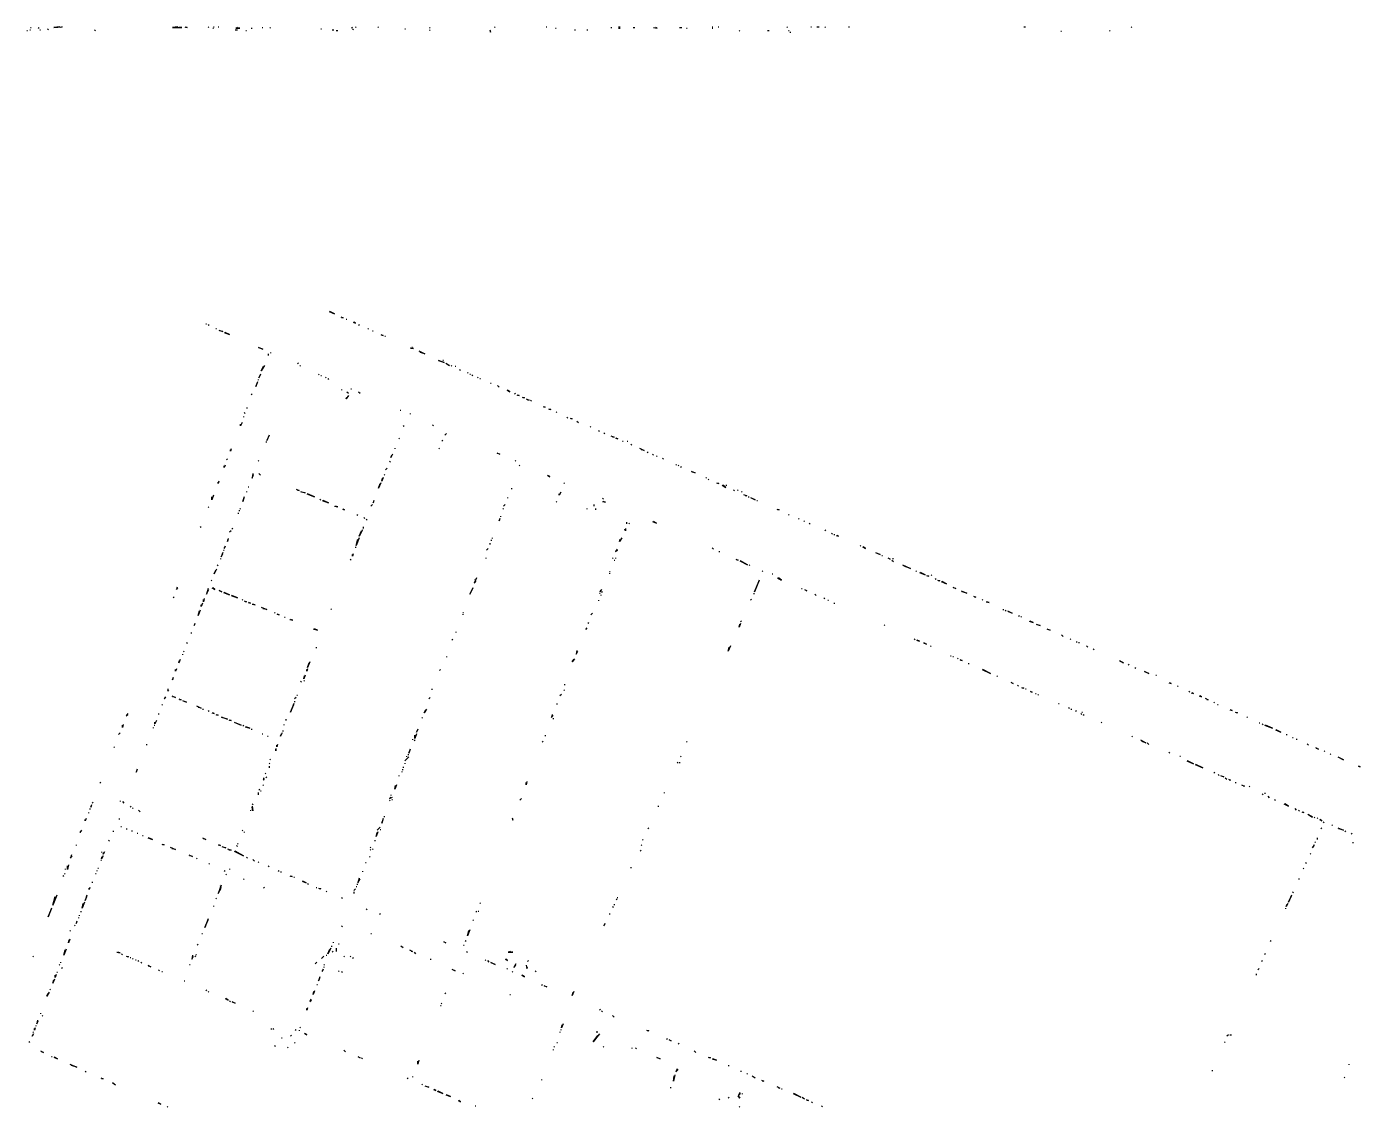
# Model space of a CAD drawing. Extents: x 1 to 1989, y -9 to 1002.
# Drawn here: x 1273.7 to 1561.7, y 768.2 to 1001.5 of the extents above; entities that cross this region are included whole.
import ezdxf

# ---------------------------------------------------------------- set-up
doc = ezdxf.new("R2010")
doc.units = 0
doc.layers.add('LINEWORK', color=4, linetype='CONTINUOUS')

msp = doc.modelspace()

# ---------------------------------------------------------------- linework, layer by layer
at = {"layer": 'LINEWORK'}
for points in [[(1273.6667, 1000.6667), (1273.8333, 1000.6667)], [(1274.3333, 1000.8333), (1274.5, 1000.8333)], [(1274.5, 1001.3333), (1274.6667, 1001.3333)], [(1276.1667, 1001.3333), (1276.3333, 1001.1667)], [(1276.5, 1000.8333), (1276.6667, 1000.8333)], [(1278.3333, 1001), (1278.1667, 1000.8333)], [(1280.8333, 1001.5), (1279.5, 1001.3333), (1281.3333, 1001.5), (1281, 1001.3333)], [(1288.3333, 1000.8333), (1288.5, 1000.6667)], [(1306.3333, 1001.5), (1305.1667, 1001.3333), (1307.1667, 1001.3333), (1306.5, 1001.3333)], [(1307.8333, 1001.5), (1308.3333, 1001.3333), (1308, 1001.3333)], [(1312.8333, 1001.5), (1313, 1001.3333)], [(1313.8333, 1001.1667), (1314, 1001.1667)], [(1314, 1001.5), (1314.1667, 1001.5)], [(1315, 1001.5), (1315.1667, 1001.5)], [(1318.6667, 1000.8333), (1319.1667, 1000.8333)], [(1319.1667, 1001.3333), (1318.8333, 1001.1667), (1319.6667, 1001.1667), (1319.3333, 1001.1667)], [(1321, 1000.6667), (1321.1667, 1000.6667)], [(1322.1667, 1001.1667), (1322.3333, 1001.1667)], [(1324.5, 1001.3333), (1324.6667, 1001.3333)], [(1326.1667, 1001.3333), (1326.3333, 1001.1667)], [(1337.1667, 1001), (1337.3333, 1001)], [(1339.6667, 1000.8333), (1340, 1000.8333)], [(1340.5, 1000.6667), (1340.8333, 1000.6667)], [(1344, 1001.3333), (1343.8333, 1001.1667)], [(1344.1667, 1001), (1344, 1000.8333)], [(1344.6667, 1001.5), (1344.8333, 1001.3333)], [(1349.5, 1001.5), (1349.6667, 1001.3333)], [(1355.3333, 1001), (1355.5, 1001)], [(1360.8333, 1001.3333), (1360.6667, 1001.1667)], [(1360.8333, 1000.8333), (1360.6667, 1000.6667)], [(1373.6667, 1000.8333), (1373.8333, 1000.3333), (1373.8333, 1000.6667)], [(1374.6667, 1001.5), (1374.8333, 1001.3333)], [(1385.8333, 1001.5), (1386, 1001.5)], [(1387.8333, 1001.1667), (1388, 1001.1667)], [(1392, 1000.8333), (1392.1667, 1000.8333)], [(1394.6667, 1000.8333), (1394.8333, 1000.8333)], [(1399.8333, 1001.3333), (1400, 1001.3333)], [(1401.5, 1001.5), (1401.8333, 1001.5)], [(1401.5, 1001.1667), (1401.8333, 1001.1667)], [(1404.6667, 1001.3333), (1405, 1001.3333)], [(1409, 1001.3333), (1409.8333, 1001.1667), (1409.5, 1001.3333)], [(1414.6667, 1001.3333), (1415.1667, 1001.3333)], [(1416.1667, 1001.1667), (1416.3333, 1001.1667)], [(1421.6667, 1001.5), (1421.8333, 1001.5)], [(1421.6667, 1001.1667), (1421.8333, 1001.1667)], [(1423, 1001.5), (1423.1667, 1001.5)], [(1427.5, 1000.6667), (1427.6667, 1000.5)], [(1433.6667, 1000.6667), (1434, 1000.6667)], [(1437.8333, 1001.5), (1438, 1001.3333)], [(1438.1667, 1000.6667), (1438.3333, 1000.6667)], [(1438.5, 1000.3333), (1438.6667, 1000.3333)], [(1443, 1001.5), (1443.1667, 1001.5)], [(1444.3333, 1001.5), (1444.8333, 1001.5)], [(1446, 1001.5), (1446.1667, 1001.3333)], [(1451.1667, 1001.5), (1451.3333, 1001.5)], [(1489, 1001.5), (1489.3333, 1001.5)], [(1497, 1000.5), (1497.1667, 1000.5)], [(1507.5, 1000.6667), (1507.6667, 1000.5)], [(1512.3333, 1001.5), (1512.1667, 1001.3333)], [(1339, 940), (1340.1667, 939.5), (1339.1667, 940)], [(1312.3333, 937.3333), (1312.5, 937.3333)], [(1312.8333, 937.1667), (1313, 937)], [(1314.5, 936.3333), (1314.6667, 936.3333)], [(1315.1667, 936), (1316, 935.6667), (1315.3333, 935.8333)], [(1341.5, 938.8333), (1342, 938.6667), (1341.6667, 938.6667)], [(1342.6667, 938.3333), (1342.8333, 938.3333)], [(1344.1667, 937.6667), (1344.6667, 937.5), (1344.3333, 937.6667)], [(1345.3333, 937.1667), (1345.5, 937)], [(1347.3333, 936.3333), (1347.5, 936.1667)], [(1316.3333, 935.5), (1317.5, 935), (1316.5, 935.5)], [(1348.3333, 935.8333), (1348.5, 935.8333)], [(1350.1667, 935), (1350.6667, 934.8333), (1350.3333, 934.8333)], [(1351, 934.6667), (1351.1667, 934.6667)], [(1323.6667, 932.3333), (1324.6667, 931.8333), (1323.8333, 932.1667)], [(1325.8333, 930.8333), (1325.8333, 930.5)], [(1326.3333, 931.1667), (1326.3333, 931)], [(1356.5, 932.1667), (1357.1667, 932), (1356.6667, 932)], [(1356.8333, 932.3333), (1357, 932.3333)], [(1358.3333, 931.5), (1359.6667, 930.8333), (1358.6667, 931.1667)], [(1325, 928.3333), (1324.3333, 927.1667), (1324.8333, 928.1667)], [(1332.3333, 928.8333), (1332.1667, 928.6667)], [(1332.6667, 928.3333), (1332.8333, 928.1667)], [(1362.5, 929.5), (1363.8333, 929), (1362.6667, 929.3333)], [(1363.5, 929.5), (1363.6667, 929.5)], [(1364.1667, 928.8333), (1365, 928.3333), (1364.3333, 928.6667)], [(1365.3333, 928.3333), (1365.5, 928.1667)], [(1366.1667, 928.1667), (1366.3333, 928.1667)], [(1367.1667, 927.5), (1367.3333, 927.3333)], [(1323.5, 924.8333), (1323.1667, 923.8333), (1323.5, 924.6667)], [(1323.6667, 925.3333), (1323.6667, 925.1667)], [(1324.1667, 926.5), (1323.8333, 925.6667), (1324.1667, 926.3333)], [(1336.6667, 926.5), (1336.8333, 926.3333)], [(1337.1667, 926.1667), (1337.3333, 926.1667)], [(1338.1667, 925.8333), (1338.3333, 925.6667)], [(1338.6667, 925.5), (1338.8333, 925.3333)], [(1368.8333, 926.8333), (1369, 926.6667)], [(1369.3333, 926.5), (1369.5, 926.5)], [(1369.8333, 926.3333), (1370, 926.1667)], [(1371, 925.8333), (1371.1667, 925.6667)], [(1371.5, 925.5), (1371.6667, 925.5)], [(1373.8333, 924.5), (1374, 924.5)], [(1322.3333, 922.1667), (1322.1667, 922)], [(1341.6667, 923.1667), (1341.6667, 923)], [(1343.1667, 921.8333), (1342.6667, 921.1667), (1342.8333, 921.5)], [(1342.8333, 922.6667), (1343.1667, 922.3333)], [(1343.6667, 923.3333), (1343.8333, 923.3333)], [(1345.3333, 922.6667), (1345.6667, 922.3333)], [(1375.3333, 924), (1375.6667, 923.6667)], [(1377.3333, 923), (1378, 922.6667), (1377.5, 923)], [(1379, 922.3333), (1379.1667, 922.1667)], [(1379.5, 922), (1380, 921.8333), (1379.6667, 921.8333)], [(1321.1667, 919.1667), (1321.3333, 919.1667)], [(1380.6667, 921.5), (1381.1667, 921.3333), (1380.8333, 921.3333)], [(1381.5, 921.1667), (1382.1667, 920.8333), (1381.8333, 920.8333)], [(1382.5, 920.8333), (1382.6667, 920.6667)], [(1385.1667, 919.5), (1385.6667, 919.3333), (1385.3333, 919.3333)], [(1386.3333, 919), (1386.8333, 918.8333), (1386.5, 918.8333)], [(1320.1667, 916), (1319.8333, 915.3333), (1319.8333, 915.6667)], [(1320.5, 917.3333), (1320.5, 917.1667)], [(1320.6667, 918.1667), (1320.8333, 918)], [(1354.3333, 918.6667), (1354.5, 918.6667)], [(1356.5, 918), (1356.5, 917.8333)], [(1388, 918.3333), (1388.1667, 918.1667)], [(1390.3333, 917.1667), (1390.5, 917)], [(1391, 917), (1391.5, 916.8333), (1391.1667, 916.8333)], [(1392.5, 916.3333), (1392.8333, 916)], [(1326, 913.3333), (1325.5, 912.1667), (1326, 913.1667)], [(1355.1667, 915.3333), (1355, 915.1667)], [(1361.3333, 915.5), (1361.5, 915.3333)], [(1364.3333, 913.6667), (1364, 913.3333)], [(1395.3333, 915.1667), (1395.5, 915)], [(1397.1667, 914.3333), (1397.3333, 914.1667)], [(1398.3333, 913.8333), (1398.5, 913.6667)], [(1399.8333, 913.1667), (1400.5, 912.8333), (1400.1667, 912.8333)], [(1317.8333, 910.3333), (1317.6667, 909.8333), (1317.6667, 910.1667)], [(1325.3333, 911.8333), (1325.5, 911.8333)], [(1353.1667, 910.5), (1353.1667, 910.3333)], [(1354, 912.6667), (1354.1667, 912.5)], [(1362.8333, 910.5), (1362.6667, 910.3333)], [(1363.5, 912.1667), (1363.3333, 912)], [(1400.8333, 912.6667), (1401.3333, 912.5), (1401, 912.6667)], [(1402.3333, 912), (1402.5, 912)], [(1403.3333, 912), (1403.5, 912)], [(1404.1667, 911.3333), (1404.3333, 911.1667)], [(1406, 910.5), (1407, 910), (1406.3333, 910.1667)], [(1317, 908.1667), (1316.8333, 908)], [(1323.6667, 907.8333), (1323.8333, 907.6667)], [(1352.1667, 907.6667), (1352, 907.5)], [(1352.6667, 909.1667), (1352.3333, 908.5), (1352.5, 909)], [(1375.1667, 909.5), (1375.8333, 909.1667), (1375.3333, 909.3333)], [(1379.1667, 907.8333), (1379.3333, 907.6667)], [(1407.6667, 909.6667), (1407.8333, 909.5)], [(1408.8333, 909.1667), (1409, 909)], [(1409.6667, 908.8333), (1409.8333, 908.6667)], [(1411, 908.3333), (1411.1667, 908.1667)], [(1316.5, 906.8333), (1316.3333, 906.3333), (1316.3333, 906.6667)], [(1322.5, 905), (1322.3333, 904), (1322.6667, 904.8333)], [(1323.8333, 905), (1324.1667, 904.6667)], [(1351, 904.8333), (1350.8333, 904.6667)], [(1351.5, 906.1667), (1351.1667, 905.8333)], [(1380.1667, 906.8333), (1380, 906.6667)], [(1386.1667, 904.6667), (1386.6667, 904.3333), (1386.3333, 904.5)], [(1413.8333, 907), (1414, 906.8333)], [(1414.3333, 906.8333), (1414.5, 906.6667)], [(1414.8333, 906.5), (1415, 906.3333)], [(1417.1667, 905.5), (1418, 905.1667), (1417.3333, 905.3333)], [(1315.1667, 903.3333), (1315, 902.8333), (1315, 903.1667)], [(1321.5, 902.1667), (1321.6667, 902.1667)], [(1331.8333, 901.6667), (1332.5, 901.3333), (1332.1667, 901.3333)], [(1350.1667, 903), (1349.6667, 901.8333), (1350, 902.8333)], [(1350.6667, 904.1667), (1350.3333, 903.3333), (1350.5, 904)], [(1378.3333, 901.8333), (1378.3333, 901.6667)], [(1389.6667, 903), (1389.8333, 902.8333)], [(1420.3333, 904.1667), (1420.5, 904)], [(1420.8333, 903.8333), (1421, 903.6667)], [(1422.6667, 903), (1423.1667, 902.8333), (1422.8333, 902.8333)], [(1423.8333, 902.5), (1424.6667, 902), (1424, 902.5)], [(1424.6667, 902.5), (1424.8333, 902.5)], [(1426.3333, 901.5), (1426.5, 901.3333)], [(1427.1667, 901.5), (1427.3333, 901.3333)], [(1314, 900.3333), (1313.6667, 899.3333), (1313.6667, 900)], [(1320.6667, 900), (1320.3333, 899), (1320.6667, 899.8333)], [(1321.1667, 901.1667), (1321.1667, 901)], [(1332.8333, 901.1667), (1333.8333, 900.8333), (1333, 901)], [(1334.1667, 900.6667), (1335.8333, 900), (1334.3333, 900.6667)], [(1337, 899.5), (1337.1667, 899.3333)], [(1337.5, 899.1667), (1338.8333, 898.6667), (1337.6667, 899.1667)], [(1348.6667, 899.1667), (1348.5, 898.6667), (1348.6667, 899)], [(1377.5, 899.8333), (1377.5, 899.6667)], [(1388.1667, 899), (1388, 898.8333)], [(1389, 901), (1388.6667, 900.3333), (1388.6667, 900.6667)], [(1398.1667, 899.6667), (1398, 899.5)], [(1398, 899), (1398.6667, 898.8333), (1398.1667, 899)], [(1428, 901.1667), (1428.1667, 901)], [(1428.5, 900.5), (1429.1667, 900.1667), (1428.8333, 900.1667)], [(1429.5, 900), (1429.6667, 900)], [(1430, 899.8333), (1431, 899.3333), (1430.1667, 899.6667)], [(1431.3333, 899.1667), (1431.5, 899.1667)], [(1313, 897.8333), (1312.8333, 897.6667)], [(1319.3333, 896.5), (1319.3333, 896.3333)], [(1319.5, 897), (1319.6667, 897)], [(1319.8333, 897.5), (1319.6667, 897.3333)], [(1340.1667, 898), (1340.8333, 897.8333), (1340.3333, 898)], [(1341.8333, 897.3333), (1342.3333, 897.1667), (1342, 897.3333)], [(1345, 896.1667), (1345.1667, 896)], [(1348.3333, 898.3333), (1348, 898)], [(1376, 895.8333), (1376, 895.6667)], [(1376.6667, 897.5), (1376.5, 897.3333)], [(1377, 898.3333), (1376.6667, 898)], [(1394.6667, 897.5), (1394.6667, 897.3333)], [(1396.1667, 898.3333), (1396.1667, 898)], [(1396.5, 897.5), (1396.5, 897.1667)], [(1435.6667, 897.3333), (1436.1667, 897.1667), (1435.8333, 897.1667)], [(1438.1667, 896.1667), (1438.3333, 896)], [(1311.3333, 893.5), (1311.1667, 893.3333)], [(1318.1667, 893.1667), (1318, 893)], [(1346.1667, 892.8333), (1345.5, 891.5), (1346, 892.6667)], [(1346.3333, 893.5), (1346.3333, 893.1667)], [(1346.5, 895.5), (1346.6667, 895.3333)], [(1347, 895.1667), (1347.1667, 895)], [(1375.8333, 895.3333), (1375.6667, 894.8333), (1375.8333, 895.1667)], [(1403, 893.1667), (1403, 892.6667), (1402.8333, 893)], [(1403.1667, 894.5), (1403.1667, 894.1667)], [(1403.6667, 894.3333), (1403.8333, 894.1667)], [(1408.8333, 894.6667), (1409.6667, 894.3333), (1409, 894.6667)], [(1440.3333, 895.3333), (1440.5, 895.1667)], [(1441.5, 894.8333), (1441.6667, 894.6667)], [(1442.6667, 894.3333), (1442.8333, 894.1667)], [(1446, 892.8333), (1446.1667, 892.6667)], [(1317.1667, 891), (1317, 890.3333), (1317.1667, 890.8333)], [(1317.8333, 892.6667), (1317.5, 892.3333)], [(1345.5, 891.1667), (1344.8333, 889.5), (1345.1667, 890.8333)], [(1373.6667, 890), (1373.6667, 889.6667)], [(1374, 890.6667), (1374, 890.5)], [(1374.1667, 891.1667), (1374.1667, 891)], [(1402.1667, 891.1667), (1401.6667, 890.3333), (1401.8333, 890.8333)], [(1447.5, 892.1667), (1447.6667, 892)], [(1448, 891.8333), (1448.1667, 891.8333)], [(1448.5, 891.6667), (1449, 891.5), (1448.6667, 891.6667)], [(1316, 888), (1315.6667, 887), (1316, 887.6667)], [(1316.1667, 888.5), (1316.3333, 888.5)], [(1316.5, 889.3333), (1316.3333, 888.8333), (1316.5, 889.1667)], [(1344.1667, 887.6667), (1344, 887.1667), (1344, 887.5)], [(1344.6667, 889.1667), (1344.6667, 889)], [(1373.3333, 888.8333), (1373, 888.5)], [(1401.1667, 888.6667), (1400.8333, 888.1667), (1401.3333, 888.5)], [(1421.6667, 889), (1422, 888.6667)], [(1423.1667, 888.1667), (1423.3333, 888.1667)], [(1453.6667, 889.5), (1453.8333, 889.3333)], [(1454.1667, 889.1667), (1454.8333, 888.8333), (1454.3333, 889.1667)], [(1457, 888), (1458, 887.5), (1457.1667, 887.8333)], [(1458.3333, 887.3333), (1458.5, 887.3333)], [(1314.6667, 884.3333), (1314.1667, 883.3333), (1314.5, 884.1667)], [(1314.8333, 885.3333), (1315, 885.1667)], [(1315.5, 886.6667), (1315.5, 886.5)], [(1343.6667, 886.5), (1343.5, 886.3333)], [(1372.8333, 886.8333), (1372.8333, 886.6667)], [(1400.1667, 886.8333), (1400.3333, 886.6667)], [(1400.5, 886.3333), (1400.6667, 886.3333)], [(1400.8333, 886.8333), (1400.8333, 886.6667)], [(1426.8333, 886.5), (1427.3333, 886.3333), (1427, 886.3333)], [(1427.6667, 886.1667), (1429.3333, 885.3333), (1427.8333, 886.1667)], [(1429.6667, 885.3333), (1429.8333, 885.1667)], [(1459.6667, 886.8333), (1460.1667, 886.5), (1459.8333, 886.6667)], [(1460.5, 886.3333), (1460.8333, 886)], [(1460.6667, 886.6667), (1460.8333, 886.6667)], [(1462.8333, 885.3333), (1464.5, 884.5), (1463.1667, 885)], [(1313.6667, 882), (1313.5, 881.8333)], [(1370.8333, 882.5), (1370.3333, 881.3333), (1370.6667, 881.6667), (1370.5, 882.1667)], [(1399.5, 883.8333), (1399.6667, 883.8333)], [(1399.5, 883.5), (1399.5, 883.3333)], [(1431.8333, 882), (1430.8333, 879.5), (1431.8333, 881.8333)], [(1432.5, 884), (1432.6667, 883.8333)], [(1434.6667, 883.3333), (1434.8333, 883.3333)], [(1435.8333, 882.5), (1436.6667, 882), (1436, 882.5)], [(1465.6667, 884), (1465.8333, 883.8333)], [(1466.5, 883.6667), (1467.6667, 883.1667), (1466.6667, 883.6667)], [(1468, 883), (1468.5, 882.8333), (1468.1667, 882.8333)], [(1469, 883.1667), (1469.1667, 883)], [(1469.8333, 882.3333), (1470, 882.1667)], [(1470.3333, 882), (1470.8333, 881.8333), (1470.5, 881.8333)], [(1471.1667, 881.6667), (1472.3333, 881.1667), (1471.3333, 881.6667)], [(1306.1667, 880.5), (1306, 880), (1306.3333, 880.3333)], [(1312.8333, 880.1667), (1312.5, 879), (1313, 880)], [(1313.6667, 880.3333), (1314.3333, 880), (1313.8333, 880.3333)], [(1315.1667, 879.8333), (1315.8333, 879.5), (1315.3333, 879.6667)], [(1316.1667, 879.3333), (1317.5, 878.8333), (1316.3333, 879.3333)], [(1317.8333, 878.6667), (1319.1667, 878.1667), (1318, 878.6667)], [(1370, 880.3333), (1369.3333, 879), (1370, 880.1667)], [(1397.3333, 879.1667), (1397.5, 879.1667)], [(1397.8333, 880), (1397.5, 879.5), (1397.6667, 879.8333)], [(1397.6667, 878.8333), (1397.6667, 878.6667)], [(1398, 879.5), (1397.8333, 879.3333)], [(1430.6667, 879.1667), (1430.6667, 879)], [(1441, 880.1667), (1441.1667, 880.1667)], [(1441.6667, 880), (1442.1667, 879.6667), (1441.8333, 879.8333)], [(1443.8333, 879), (1444.1667, 878.6667)], [(1473.6667, 880.5), (1474.3333, 880.1667), (1473.8333, 880.3333)], [(1475.5, 879.6667), (1476.6667, 879.1667), (1475.6667, 879.5)], [(1478.1667, 878.5), (1478.6667, 878.3333), (1478.3333, 878.3333)], [(1305.5, 878.3333), (1305.3333, 878.1667)], [(1311.6667, 877), (1311.3333, 876.3333), (1311.3333, 876.6667)], [(1312, 878), (1311.8333, 877.3333), (1311.8333, 877.8333)], [(1320.1667, 877.8333), (1320.3333, 877.6667)], [(1320.6667, 877.5), (1321.1667, 877.3333), (1320.8333, 877.3333)], [(1321.5, 877.1667), (1322, 877), (1321.6667, 877.1667)], [(1322.3333, 876.8333), (1323, 876.6667), (1322.5, 876.8333)], [(1324.3333, 876.1667), (1325.5, 875.6667), (1324.6667, 875.8333)], [(1339.5, 875.8333), (1339.3333, 875.6667)], [(1397.1667, 877.6667), (1397.1667, 877.5)], [(1430.1667, 877.8333), (1430, 877.6667)], [(1445.8333, 878.1667), (1446, 878)], [(1446.6667, 877.6667), (1446.8333, 877.6667)], [(1448, 877), (1448.1667, 877)], [(1480, 877.8333), (1480.1667, 877.6667)], [(1480.8333, 877.3333), (1481.5, 877.1667), (1481, 877.3333)], [(1484.5, 875.6667), (1484.6667, 875.6667)], [(1310, 872.6667), (1309.8333, 872.1667), (1310, 872.5)], [(1311.1667, 875.5), (1310.6667, 874.3333), (1311, 875.3333)], [(1327.1667, 875), (1327.3333, 874.8333)], [(1327.6667, 874.6667), (1328.1667, 874.5), (1327.8333, 874.6667)], [(1329.3333, 874), (1329.5, 874)], [(1330.5, 873.5), (1331.1667, 873.3333), (1330.6667, 873.5)], [(1367.8333, 875), (1368, 875)], [(1367.8333, 874.6667), (1367.8333, 874.5)], [(1395, 872.8333), (1394.8333, 872.6667)], [(1395.8333, 874.8333), (1395.5, 874.5)], [(1427.8333, 872.6667), (1427.5, 871.8333), (1427.6667, 872.5)], [(1428, 873.1667), (1427.8333, 873)], [(1485, 875.5), (1485.1667, 875.3333)], [(1485.5, 875.3333), (1486.5, 874.8333), (1485.6667, 875.1667)], [(1487.8333, 874.3333), (1488, 874.1667)], [(1488.3333, 874.1667), (1488.5, 874)], [(1490.1667, 873.1667), (1491, 872.8333), (1490.3333, 873.1667)], [(1309.1667, 870.6667), (1309.1667, 870.5)], [(1335.5, 871.5), (1336.5, 871.1667), (1335.8333, 871.5)], [(1366.3333, 870.8333), (1366.3333, 870.6667)], [(1394.6667, 871.6667), (1394.3333, 871.3333)], [(1458.8333, 872.3333), (1459, 872.1667)], [(1491.6667, 872.5), (1492.5, 872.1667), (1491.8333, 872.3333)], [(1494, 871.5), (1494.6667, 871.1667), (1494.1667, 871.3333)], [(1497.1667, 870.1667), (1497.5, 869.8333)], [(1308.3333, 868.5), (1308.1667, 868.3333)], [(1336.1667, 867.5), (1336.1667, 867.3333)], [(1365.6667, 869.1667), (1365.5, 869)], [(1425.6667, 867.8333), (1425.1667, 866.6667), (1425.3333, 867.5)], [(1465.3333, 869.3333), (1465.5, 869.1667)], [(1465.8333, 869), (1466.5, 868.8333), (1466, 869)], [(1467.3333, 868.5), (1468, 868.1667), (1467.5, 868.3333)], [(1468.8333, 867.8333), (1469, 867.6667)], [(1499, 869.3333), (1499.1667, 869.1667)], [(1500.3333, 868.6667), (1500.5, 868.6667)], [(1500.8333, 868.5), (1501, 868.5)], [(1502.5, 867.8333), (1502.8333, 867.5)], [(1504, 867.1667), (1504.1667, 867)], [(1306.8333, 864.8333), (1306.5, 864.1667), (1306.6667, 864.6667)], [(1307.3333, 866), (1307.3333, 865.8333)], [(1307.6667, 866.6667), (1307.5, 866.5)], [(1334.8333, 864.3333), (1334.3333, 863.1667), (1334.6667, 864.1667)], [(1364.3333, 865.5), (1364.3333, 865.3333)], [(1392, 865), (1391.5, 864.3333), (1391.8333, 864.8333)], [(1392.5, 866.8333), (1392.3333, 866), (1392.6667, 866.6667)], [(1473.1667, 865.6667), (1473.3333, 865.6667)], [(1473.6667, 865.5), (1473.8333, 865.5)], [(1474.6667, 865.1667), (1474.8333, 865)], [(1475.1667, 864.8333), (1475.6667, 864.6667), (1475.3333, 864.6667)], [(1477, 864), (1477.1667, 864)], [(1509.6667, 864.6667), (1510.5, 864.1667), (1510, 864.3333)], [(1306, 862.8333), (1305.8333, 862.3333), (1305.8333, 862.6667)], [(1333.8333, 861.5), (1333.5, 860.6667), (1333.6667, 861.3333)], [(1334.3333, 862.8333), (1334.1667, 862.3333), (1334.1667, 862.6667)], [(1363, 862.6667), (1362.8333, 862.5)], [(1480, 862.6667), (1481.8333, 861.8333), (1480.1667, 862.6667)], [(1483.1667, 861.3333), (1483.3333, 861.1667)], [(1511.5, 863.8333), (1511.6667, 863.6667)], [(1513, 863.1667), (1513.1667, 863)], [(1515, 862.3333), (1516, 861.8333), (1515.1667, 862.1667)], [(1517.5, 861.5), (1517.6667, 861.5)], [(1304.1667, 858.5), (1304.1667, 858), (1304.3333, 858.3333)], [(1305.3333, 861), (1305.1667, 860.5), (1305.3333, 860.8333)], [(1332.8333, 860.1667), (1333, 860)], [(1333.5, 860.3333), (1333.6667, 860.1667)], [(1361.1667, 858.5), (1361.1667, 858.3333)], [(1389.8333, 858.3333), (1389.6667, 858.1667)], [(1389.8333, 859.5), (1389.8333, 859.3333)], [(1486.1667, 860), (1486.6667, 859.6667), (1486.3333, 859.8333)], [(1487.6667, 859.3333), (1487.8333, 859.1667)], [(1488.5, 858.8333), (1489, 858.6667), (1488.6667, 858.6667)], [(1489.3333, 858.5), (1489.5, 858.5)], [(1520.3333, 859.8333), (1520.8333, 859.6667), (1520.5, 859.8333)], [(1522.1667, 859.1667), (1522.3333, 859)], [(1303.6667, 856.8333), (1303.3333, 856.3333), (1303.6667, 856.6667)], [(1305, 857), (1305.8333, 856.6667), (1305.1667, 856.8333)], [(1306.5, 856.3333), (1307, 856.1667), (1306.6667, 856.1667)], [(1307.3333, 856), (1308.1667, 855.6667), (1307.5, 855.8333)], [(1331.8333, 856.6667), (1331.5, 856.3333)], [(1331.5, 855.8333), (1331.5, 855.6667)], [(1332, 857.1667), (1332.1667, 857.1667)], [(1360.8333, 856.6667), (1360.5, 856.3333)], [(1389.1667, 857.3333), (1388.8333, 857)], [(1490.3333, 858), (1490.8333, 857.8333), (1490.5, 857.8333)], [(1491.5, 857.5), (1491.6667, 857.5)], [(1492, 857.3333), (1492.1667, 857.1667)], [(1524.6667, 858), (1524.8333, 857.8333)], [(1525.1667, 857.6667), (1525.6667, 857.5), (1525.3333, 857.6667)], [(1526.8333, 857), (1527.3333, 856.8333), (1527, 857)], [(1528.1667, 856.5), (1528.8333, 856.1667), (1528.5, 856.1667)], [(1530, 855.6667), (1530.1667, 855.5)], [(1295.5, 853.1667), (1295.1667, 852.6667), (1295.5, 853)], [(1302.1667, 853.1667), (1302.1667, 853)], [(1303, 855.1667), (1302.8333, 855)], [(1310.3333, 854.8333), (1311.3333, 854.3333), (1310.6667, 854.5)], [(1311.6667, 854.1667), (1311.8333, 854.1667)], [(1312.8333, 853.8333), (1313, 853.6667)], [(1313.6667, 853.3333), (1314.1667, 853.1667), (1313.8333, 853.3333)], [(1314.5, 853), (1315, 852.8333), (1314.6667, 852.8333)], [(1315.6667, 852.5), (1317, 852), (1315.8333, 852.3333)], [(1331.3333, 855.3333), (1330.6667, 853.5), (1331.3333, 855.1667)], [(1360, 854.1667), (1359.5, 853.3333), (1359.8333, 854)], [(1387.1667, 853), (1387, 852.3333), (1387.3333, 852.8333)], [(1388.1667, 855.3333), (1388.1667, 855.1667)], [(1496.5, 855.3333), (1496.6667, 855.3333)], [(1498.6667, 854.5), (1498.8333, 854.3333)], [(1499.1667, 854.1667), (1499.3333, 854.1667)], [(1500.1667, 853.8333), (1500.3333, 853.6667)], [(1501.3333, 853.1667), (1501.5, 853)], [(1501.5, 853.5), (1501.6667, 853.5)], [(1501.8333, 853), (1502, 852.8333)], [(1530.8333, 855.1667), (1531, 855.1667)], [(1533.5, 854), (1534, 853.8333), (1533.6667, 854)], [(1534.6667, 853.5), (1535.1667, 853.3333), (1534.8333, 853.3333)], [(1537.1667, 852.5), (1537.3333, 852.3333)], [(1294.5, 850.8333), (1294.3333, 850.1667), (1294.3333, 850.6667)], [(1301, 850.1667), (1301, 850)], [(1301.1667, 850.6667), (1301.3333, 850.6667)], [(1301.6667, 851.6667), (1301.3333, 851), (1301.3333, 851.3333)], [(1317.3333, 851.8333), (1317.8333, 851.6667), (1317.5, 851.6667)], [(1318.5, 851.3333), (1320, 850.6667), (1318.6667, 851.1667)], [(1320.3333, 850.6667), (1320.5, 850.5)], [(1320.8333, 850.3333), (1321.8333, 850), (1321, 850.3333)], [(1322.1667, 849.8333), (1322.3333, 849.8333)], [(1329.1667, 850.8333), (1329.1667, 850.6667)], [(1329.6667, 852), (1329.6667, 851.6667)], [(1358.1667, 849.8333), (1357.8333, 849.1667), (1358.1667, 849.6667)], [(1359, 852.3333), (1359.1667, 852.1667)], [(1387.3333, 852.1667), (1387.3333, 852)], [(1505.6667, 851.3333), (1505.8333, 851.1667)], [(1539.8333, 851.1667), (1540, 851.1667)], [(1540.5, 851), (1540.6667, 850.8333)], [(1541, 850.6667), (1542.6667, 850), (1541.1667, 850.6667)], [(1543.3333, 849.6667), (1544.5, 849.1667), (1543.5, 849.6667)], [(1293.8333, 849), (1293.5, 848.6667)], [(1324.5, 848.8333), (1324.6667, 848.8333)], [(1325.6667, 848.3333), (1325.8333, 848.3333)], [(1328.8333, 849), (1328.5, 848.3333), (1328.6667, 848.8333)], [(1329, 849.5), (1329, 849.3333)], [(1357, 847.6667), (1357, 847.5)], [(1357.3333, 847.5), (1357.5, 847.3333)], [(1357.8333, 848.8333), (1357.5, 847.8333), (1357.5, 848.5)], [(1385.1667, 847.1667), (1385, 847)], [(1385.6667, 848.5), (1385.6667, 848.3333)], [(1416.1667, 847.1667), (1416.3333, 847)], [(1512.3333, 848.3333), (1512.5, 848.1667)], [(1514.1667, 847.5), (1515.3333, 846.8333), (1514.5, 847.1667)], [(1515.6667, 846.8333), (1516, 846.5)], [(1545.6667, 848.6667), (1545.8333, 848.6667)], [(1547, 848), (1547.1667, 848)], [(1547.8333, 847.6667), (1548, 847.6667)], [(1292.6667, 846), (1292.5, 845.8333)], [(1299.5, 846.5), (1299.6667, 846.5)], [(1327.5, 845.6667), (1327.5, 845.1667), (1327.5, 845.5)], [(1327.8333, 846.5), (1327.6667, 846), (1327.6667, 846.3333)], [(1355.6667, 844), (1355.6667, 843.8333)], [(1356, 844.3333), (1356.1667, 844.3333)], [(1356.5, 845.5), (1356.1667, 844.6667), (1356.5, 845.3333)], [(1415, 844), (1414.8333, 843.8333)], [(1520.3333, 844.8333), (1520.5, 844.6667)], [(1522.6667, 844), (1522.8333, 844)], [(1550.1667, 846.6667), (1550.5, 846.3333)], [(1552, 845.8333), (1552.6667, 845.5), (1552.1667, 845.6667)], [(1553.8333, 845.1667), (1554, 845)], [(1555.1667, 844.5), (1555.3333, 844.3333)], [(1297.5, 841.1667), (1297.3333, 840.5), (1297.5, 841)], [(1326, 842.5), (1326.1667, 842.3333)], [(1326, 841.8333), (1326, 841.5)], [(1326.1667, 843.3333), (1326.3333, 843.1667)], [(1354.8333, 841.1667), (1354.8333, 841)], [(1355, 841.6667), (1355, 841.5)], [(1356.1667, 843.8333), (1355.3333, 843)], [(1355.3333, 842.5), (1355.3333, 842.3333)], [(1414.1667, 842.6667), (1414.3333, 842.5)], [(1414.6667, 842.6667), (1414.6667, 842.5)], [(1524.1667, 843), (1525.6667, 842.3333), (1524.3333, 843)], [(1526, 842.1667), (1527.6667, 841.5), (1526.1667, 842.1667)], [(1556.8333, 843.8333), (1558, 843.1667), (1557, 843.6667)], [(1561.1667, 841.8333), (1561.6667, 841.6667), (1561.3333, 841.8333)], [(1289.6667, 838.3333), (1289.5, 838.1667)], [(1324.8333, 839.3333), (1324.8333, 838.8333), (1325, 839.1667)], [(1325.1667, 840.3333), (1325.3333, 840.1667)], [(1325.5, 839.5), (1325.3333, 839.3333)], [(1354, 839.8333), (1354, 839.6667)], [(1354.6667, 840.6667), (1354.6667, 840.5)], [(1381.6667, 838.5), (1381.5, 837.8333), (1381.5, 838.3333)], [(1530, 840.5), (1530.1667, 840.3333)], [(1531, 840), (1531.1667, 839.8333)], [(1531.5, 839.8333), (1532.1667, 839.5), (1531.6667, 839.6667)], [(1532.5, 839.3333), (1532.8333, 839)], [(1533.1667, 839), (1533.6667, 838.8333), (1533.3333, 838.8333)], [(1534.6667, 838.3333), (1534.8333, 838.3333)], [(1323.6667, 836.1667), (1323.6667, 835.6667)], [(1324, 836.8333), (1323.8333, 836.6667)], [(1324.1667, 836.5), (1324.3333, 836.5)], [(1324.8333, 837.8333), (1324.6667, 837.6667)], [(1352.3333, 835.6667), (1352.3333, 835.5)], [(1353.5, 837.8333), (1353.1667, 836.8333), (1353.3333, 837.6667)], [(1411.3333, 836.1667), (1411.3333, 836)], [(1536, 837.8333), (1536.6667, 837.5), (1536.3333, 837.5)], [(1537.6667, 837.5), (1537.8333, 837.3333)], [(1540.5, 835.8333), (1540.6667, 835.6667)], [(1541, 836), (1541.1667, 836)], [(1541.6667, 835.3333), (1542, 835)], [(1287.3333, 832.6667), (1287.3333, 832.5)], [(1287.6667, 833.5), (1287.5, 833), (1287.6667, 833.3333)], [(1288, 834), (1287.8333, 833.8333)], [(1293.8333, 834.3333), (1293.8333, 834.1667)], [(1294.3333, 834.1667), (1294.6667, 833.8333)], [(1296, 833.1667), (1296.1667, 833)], [(1296.5, 832.8333), (1296.6667, 832.6667)], [(1297.8333, 832.3333), (1298.1667, 832)], [(1322, 832.3333), (1322, 832.1667)], [(1322.5, 833.6667), (1322.3333, 833.5)], [(1322.3333, 833.1667), (1322.5, 832.1667), (1322.3333, 833)], [(1352.3333, 835.1667), (1352, 834.8333), (1352.6667, 835.1667)], [(1352.1667, 834.5), (1352, 834.3333)], [(1352.5, 834.6667), (1352.6667, 834.6667)], [(1380.5, 834.8333), (1380.1667, 834.5)], [(1410, 833.1667), (1410.1667, 833.1667)], [(1543.1667, 834.6667), (1543.3333, 834.5)], [(1545.1667, 833.6667), (1546.1667, 833.1667), (1545.3333, 833.6667)], [(1547.5, 832.6667), (1547.8333, 832.3333)], [(1548.3333, 832.3333), (1548.5, 832.1667)], [(1286.5, 830.5), (1286.3333, 830), (1286.3333, 830.3333)], [(1287, 831.8333), (1287, 831.6667)], [(1293.6667, 830.5), (1293.6667, 830.3333)], [(1350.6667, 830.5), (1350.3333, 829.5), (1350.6667, 830.3333)], [(1350.8333, 831), (1350.8333, 830.8333)], [(1378.5, 830.6667), (1378.6667, 830.1667), (1378.6667, 830.5)], [(1549, 832), (1549.5, 831.8333), (1549.1667, 831.8333)], [(1550.3333, 831.5), (1551.3333, 830.8333), (1550.5, 831.3333)], [(1551.6667, 830.8333), (1551.8333, 830.6667)], [(1552.3333, 830.6667), (1552.5, 830.5)], [(1552.8333, 830.3333), (1553.3333, 830), (1553, 830.3333)], [(1553.6667, 829.8333), (1553.8333, 829.6667)], [(1285.5, 828), (1285.1667, 827.5), (1285.5, 827.8333)], [(1292.3333, 827.8333), (1292.3333, 827.6667)], [(1294, 828.8333), (1294.1667, 828.8333)], [(1295.1667, 828.3333), (1295.3333, 828.3333)], [(1296.3333, 827.8333), (1296.5, 827.8333)], [(1297.5, 827.3333), (1297.6667, 827.3333)], [(1298.6667, 826.8333), (1298.8333, 826.8333)], [(1320.3333, 828), (1320.1667, 827.8333)], [(1320.6667, 827.6667), (1320.6667, 827.5)], [(1349.5, 827.6667), (1349.1667, 826.6667), (1349.3333, 827.5)], [(1350, 828.6667), (1349.3333, 828)], [(1350, 828.1667), (1350.1667, 828.1667)], [(1408, 828.5), (1407.8333, 828.3333)], [(1553.3333, 828.5), (1553.1667, 828.3333)], [(1555.5, 829.1667), (1555.6667, 829)], [(1556.8333, 828.5), (1558, 828), (1557, 828.3333)], [(1558.3333, 827.8333), (1558.5, 827.6667)], [(1559.6667, 827.3333), (1559.8333, 827.1667)], [(1284.3333, 824.8333), (1284.3333, 824.6667)], [(1291.5, 825.8333), (1291.3333, 825.6667)], [(1299.8333, 826.3333), (1300.8333, 826), (1300, 826.3333)], [(1302.8333, 825), (1303.3333, 824.8333), (1303, 824.8333)], [(1304.6667, 824.3333), (1305.8333, 823.8333), (1305, 824)], [(1311.6667, 826.3333), (1312.3333, 826), (1311.8333, 826.1667)], [(1315, 824.8333), (1315.5, 824.6667), (1315.1667, 824.8333)], [(1315.8333, 824.5), (1316.6667, 824.1667), (1316, 824.3333)], [(1317, 824), (1317.8333, 823.6667), (1317.3333, 823.6667)], [(1319, 824.6667), (1319.1667, 824.5)], [(1319.3333, 825.1667), (1319.1667, 825)], [(1348, 824.3333), (1347.8333, 824.1667)], [(1348, 823.8333), (1347.8333, 823.6667)], [(1348.3333, 824), (1348.5, 823.8333)], [(1348.8333, 825.8333), (1348.8333, 825.6667)], [(1406.5, 824.8333), (1406.3333, 824.6667)], [(1406.6667, 826), (1406.8333, 825.8333)], [(1551.6667, 824.8333), (1551.3333, 824.1667), (1551.6667, 824.6667)], [(1552, 825.5), (1551.8333, 825.3333)], [(1552.3333, 826.3333), (1552.3333, 826)], [(1560, 825.3333), (1560.1667, 825.3333)], [(1283.3333, 822.6667), (1283.1667, 822), (1283.5, 822.5)], [(1289.6667, 821.5), (1289.8333, 821.5)], [(1289.8333, 823.3333), (1290, 823.1667)], [(1290.1667, 822.5), (1289.8333, 821.8333), (1290, 822.3333)], [(1290.5, 823.3333), (1290.1667, 822.8333), (1290.3333, 823.1667)], [(1308.6667, 822.6667), (1309.5, 822.3333), (1308.8333, 822.5)], [(1310.3333, 822), (1310.5, 821.8333)], [(1313, 820.8333), (1313.1667, 820.6667)], [(1318.5, 823.5), (1320.5, 822.5), (1318.6667, 823.5)], [(1321.1667, 822.1667), (1321.3333, 822)], [(1322.5, 821.6667), (1322.8333, 821.3333)], [(1323.6667, 821.1667), (1323.8333, 821)], [(1346.8333, 821), (1347, 821)], [(1347.6667, 822.3333), (1347.8333, 822.1667)], [(1406.3333, 823.6667), (1406.1667, 823.5)], [(1550, 821), (1549.8333, 820.8333)], [(1551, 823), (1550.8333, 822.8333)], [(1281.6667, 818.1667), (1281.5, 818)], [(1282, 818.6667), (1281.8333, 818.5)], [(1282, 819.6667), (1282, 819.5)], [(1282.6667, 820.5), (1282.5, 819.5), (1282.5, 820.3333)], [(1288.5, 818.6667), (1288.6667, 818.6667)], [(1288.8333, 819.3333), (1288.8333, 819.1667)], [(1289, 819.8333), (1289.1667, 819.8333)], [(1316.3333, 819.3333), (1316.5, 819.1667)], [(1316.8333, 818.5), (1316.6667, 818.3333)], [(1317.5, 819.6667), (1317.5, 819.5)], [(1325.8333, 820.3333), (1326, 820.1667)], [(1328, 819.3333), (1328.1667, 819.1667)], [(1328.5, 819), (1328.6667, 819)], [(1330.5, 818.1667), (1331, 818), (1330.6667, 818)], [(1346.1667, 819.1667), (1346.1667, 819)], [(1404.1667, 820), (1404.1667, 819.8333)], [(1549.5, 819.8333), (1549.3333, 819.6667)], [(1287.3333, 815.6667), (1287.1667, 815.1667), (1287.1667, 815.5)], [(1287.8333, 816.8333), (1287.8333, 816.6667)], [(1315.6667, 816.1667), (1315, 814.3333), (1315.6667, 815.5), (1315.5, 816)], [(1320.5, 817.5), (1320.6667, 817.3333)], [(1325, 815.6667), (1324.8333, 815.5)], [(1331.3333, 817.8333), (1331.5, 817.8333)], [(1333.1667, 817), (1334, 816.6667), (1333.3333, 817)], [(1334.3333, 816.5), (1334.5, 816.3333)], [(1336.1667, 815.6667), (1336.3333, 815.6667)], [(1336.6667, 815.5), (1337.1667, 815.3333), (1336.8333, 815.3333)], [(1344.6667, 815.3333), (1344.3333, 815)], [(1344.8333, 815.8333), (1345, 815.8333)], [(1345, 816.3333), (1345.1667, 816.3333)], [(1345.5, 817.6667), (1345.1667, 816.6667), (1345.6667, 817.5)], [(1548.3333, 817.5), (1548.5, 817.5)], [(1280.1667, 814), (1279.3333, 811.8333), (1279.8333, 813.6667)], [(1286.1667, 812.5), (1285.6667, 811.1667), (1285.8333, 812.1667)], [(1286.6667, 814), (1286.3333, 812.8333), (1286.6667, 813.6667)], [(1314.5, 813.3333), (1314.6667, 813.1667)], [(1338.3333, 814.8333), (1338.5, 814.6667)], [(1341.6667, 813.5), (1341.8333, 813.3333)], [(1344.3333, 814.6667), (1344.3333, 814.3333)], [(1371.6667, 812.3333), (1371.5, 812.1667)], [(1401.1667, 813.1667), (1401, 813)], [(1401.1667, 813.5), (1401.3333, 813.5)], [(1546, 812.1667), (1545.6667, 811.5), (1545.8333, 812)], [(1546.8333, 814), (1546.1667, 812.5), (1546.8333, 813.8333)], [(1547.1667, 814.6667), (1547, 814.5)], [(1279, 811.1667), (1278.3333, 809.3333), (1279, 811)], [(1285, 809.6667), (1285, 809.5)], [(1285.3333, 810.5), (1285.3333, 810.3333)], [(1314, 811.6667), (1314, 811.5)], [(1347, 811), (1347.1667, 810.8333)], [(1349.8333, 810), (1350, 809.8333)], [(1370.6667, 810.5), (1370.8333, 810.3333)], [(1371.1667, 810.5), (1371.3333, 810.5)], [(1399.5, 810), (1399.5, 809.8333)], [(1400.3333, 811.5), (1400.1667, 811.3333)], [(1400.5, 812), (1400.5, 811.8333)], [(1545.5, 811.1667), (1545.5, 811)], [(1284.1667, 807.5), (1284, 807.3333)], [(1284.5, 808.3333), (1284.3333, 807.8333), (1284.5, 808.1667)], [(1284.8333, 809.1667), (1284.8333, 809)], [(1312.8333, 808.8333), (1312.1667, 807), (1312.8333, 808.6667)], [(1341.6667, 807.3333), (1341.8333, 807.1667)], [(1369.3333, 806.5), (1368.8333, 805.1667), (1369.1667, 806.3333)], [(1370.1667, 808.6667), (1370, 808.5)], [(1398.5, 807.8333), (1398.3333, 807.3333), (1398.5, 807.6667)], [(1283, 804.5), (1282.6667, 803.6667), (1282.8333, 804.3333)], [(1283, 806.3333), (1283.1667, 806.1667)], [(1311.5, 805.6667), (1311.6667, 805.6667)], [(1339.8333, 803.8333), (1339.8333, 803.6667)], [(1348, 805.6667), (1348.1667, 805.6667)], [(1363.6667, 804), (1364.1667, 803.6667), (1363.8333, 803.8333)], [(1368.5, 804.1667), (1368.3333, 804)], [(1542.3333, 804.1667), (1542.1667, 804)], [(1275.1667, 800.8333), (1275, 800.6667)], [(1282.1667, 802.3333), (1281.6667, 801), (1282, 802.1667)], [(1293.1667, 801.6667), (1293.8333, 801.5), (1293.3333, 801.6667)], [(1294.1667, 801.3333), (1294.3333, 801.1667)], [(1295.1667, 800.8333), (1295.6667, 800.6667), (1295.3333, 800.6667)], [(1309.5, 801), (1309.3333, 800.1667), (1309.6667, 800.8333)], [(1310.1667, 800.8333), (1310, 800.6667)], [(1310.1667, 801.1667), (1310.3333, 801.1667)], [(1310.6667, 803.3333), (1310.5, 803.1667)], [(1337.8333, 800.8333), (1337.3333, 800.3333)], [(1338.3333, 801), (1338.5, 801)], [(1339.3333, 802.5), (1338.6667, 801.3333), (1339.1667, 802.3333)], [(1339.5, 803), (1339.5, 802.8333)], [(1339.8333, 801.8333), (1339.6667, 801.6667)], [(1340.5, 802.5), (1340.5, 801.8333)], [(1341, 803.5), (1341.1667, 803.5)], [(1342.3333, 800.8333), (1342.1667, 800.6667)], [(1343.5, 800.8333), (1343.6667, 800.6667)], [(1354.5, 803), (1355, 802.6667), (1354.6667, 802.8333)], [(1356.3333, 802.1667), (1357, 801.8333), (1356.6667, 801.8333)], [(1357.3333, 801.6667), (1357.6667, 801.3333)], [(1368, 803.1667), (1368.1667, 803.1667)], [(1368.6667, 801.8333), (1368.8333, 801.6667)], [(1378.1667, 801.8333), (1377.6667, 801.6667), (1378.6667, 801.6667), (1378.3333, 801.6667)], [(1541.1667, 801.3333), (1541, 801.1667)], [(1280.8333, 799), (1280.6667, 798.8333)], [(1281, 799.5), (1281, 799.3333)], [(1281.1667, 798.3333), (1281.3333, 798.1667)], [(1296, 800.5), (1296.1667, 800.5)], [(1296.5, 800.3333), (1296.6667, 800.1667)], [(1297.1667, 800), (1297.3333, 800)], [(1297.6667, 799.8333), (1297.8333, 799.6667)], [(1298.3333, 799.5), (1298.5, 799.3333)], [(1299.8333, 798.8333), (1300.5, 798.5), (1300, 798.6667)], [(1302.1667, 797.8333), (1302.3333, 797.6667)], [(1308.8333, 799), (1309, 799)], [(1336.3333, 799.5), (1336, 799.1667)], [(1337.6667, 798), (1337.5, 797.5), (1337.6667, 797.8333)], [(1337.8333, 799), (1338, 798.8333)], [(1337.8333, 798.5), (1337.8333, 798.3333)], [(1344, 800.5), (1344.1667, 800.3333)], [(1360.8333, 800.1667), (1361, 800.1667)], [(1365.5, 798), (1366.1667, 797.6667), (1365.6667, 797.8333)], [(1372.6667, 800), (1372.8333, 799.8333)], [(1373.1667, 799.8333), (1373.5, 799.5)], [(1373.8333, 799.5), (1374.8333, 799), (1374, 799.3333)], [(1377, 800.1667), (1377.5, 799.8333), (1377.1667, 800.1667)], [(1377.3333, 798.1667), (1377.5, 798)], [(1379.3333, 799.1667), (1378.8333, 798.3333), (1379.3333, 798.8333)], [(1381.5, 798.8333), (1381.6667, 798.1667), (1381.8333, 798.5)], [(1382, 799.8333), (1381.8333, 799.6667)], [(1539.8333, 798.1667), (1539.5, 797.8333)], [(1540.3333, 799.8333), (1540.5, 799.6667)], [(1279.6667, 795.8333), (1279.3333, 795), (1279.5, 795.6667)], [(1280, 796.8333), (1279.8333, 796.1667), (1279.8333, 796.6667)], [(1280.1667, 797.3333), (1280.3333, 797.3333)], [(1302.8333, 797.5), (1303, 797.5)], [(1307.6667, 795.5), (1307.8333, 795.5)], [(1337, 796.3333), (1336.6667, 795.5), (1337, 796)], [(1341.1667, 797.6667), (1341, 797.5)], [(1341.6667, 797.5), (1341.8333, 797.3333)], [(1367.8333, 797.1667), (1368, 797)], [(1378.5, 797.5), (1378.6667, 797.3333)], [(1380.5, 796.6667), (1381.1667, 796.3333), (1380.6667, 796.6667)], [(1383.5, 797.6667), (1383.6667, 797.5)], [(1539.1667, 797), (1539.1667, 796.6667)], [(1278.5, 793), (1278, 792.1667), (1278.3333, 792.8333)], [(1278.8333, 793.6667), (1278.6667, 793.5)], [(1312.3333, 793.5), (1312.5, 793.3333)], [(1312.8333, 793.1667), (1313, 793)], [(1335.8333, 793.3333), (1335.5, 792.5), (1335.6667, 793.1667)], [(1336.3333, 794.6667), (1336.5, 794.6667)], [(1364.1667, 792.8333), (1364, 792.6667)], [(1378, 792.5), (1378.1667, 792.5)], [(1384.8333, 794.6667), (1385, 794.5)], [(1385.3333, 794.5), (1386, 794.1667), (1385.5, 794.3333)], [(1391.8333, 793.1667), (1391.5, 792.3333), (1391.6667, 793)], [(1316.5, 791.6667), (1317.1667, 791.3333), (1316.6667, 791.6667)], [(1317.5, 791.1667), (1317.6667, 791)], [(1318, 791), (1318.6667, 790.6667), (1318.1667, 790.8333)], [(1334.3333, 789.6667), (1334.1667, 789.1667), (1334.1667, 789.5)], [(1335, 791.5), (1334.8333, 791), (1335.1667, 791.3333)], [(1363, 790.1667), (1363.1667, 790.1667)], [(1363.3333, 790.6667), (1363.1667, 790.5)], [(1397.3333, 789.3333), (1397.5, 789.1667)], [(1276, 787), (1275.8333, 786.1667), (1276.1667, 786.8333)], [(1276.6667, 788.5), (1276.6667, 788.3333)], [(1277.1667, 788), (1277, 787.8333)], [(1322.5, 789), (1322.6667, 788.8333)], [(1397.8333, 789), (1398, 788.8333)], [(1400.1667, 788), (1400.5, 787.6667)], [(1275.1667, 784), (1274.8333, 783.5), (1275, 783.8333)], [(1275.1667, 784.5), (1275, 784.3333)], [(1275.5, 785.3333), (1275.3333, 784.8333), (1275.3333, 785.1667)], [(1275.6667, 785.8333), (1275.6667, 785.6667)], [(1326.5, 785.1667), (1326.5, 785)], [(1326.8333, 785.1667), (1327, 785)], [(1330.8333, 783.6667), (1330.6667, 783.5)], [(1331.6667, 785), (1331.8333, 784.8333)], [(1332.5, 784.8333), (1332.5, 784.6667)], [(1332.8333, 785.5), (1332.6667, 785.3333)], [(1333.6667, 784.1667), (1334.1667, 783.8333), (1333.8333, 784)], [(1388.8333, 784.5), (1388.8333, 784.3333)], [(1389, 785), (1389, 784.8333)], [(1389.5, 786.1667), (1389.1667, 785.3333), (1389.3333, 786)], [(1397.3333, 784), (1396, 782.3333), (1397, 783.6667)], [(1396.6667, 784.5), (1397, 784.5)], [(1407.5, 784.8333), (1408, 784.6667), (1407.6667, 784.6667)], [(1533.1667, 783.8333), (1532.8333, 783.5)], [(1533.5, 783.8333), (1533.8333, 783.8333)], [(1274.3333, 782.3333), (1274.1667, 782.1667)], [(1327.3333, 781.5), (1327.1667, 781.3333)], [(1328.6667, 783.1667), (1328.8333, 783.1667)], [(1330.1667, 781.1667), (1330, 781)], [(1331.6667, 782.1667), (1331.5, 782)], [(1342.1667, 780.5), (1342.5, 780.1667)], [(1387.3333, 780.6667), (1387.3333, 780.5)], [(1387.6667, 781.3333), (1387.5, 781.1667)], [(1388.1667, 782.1667), (1388.3333, 782.1667)], [(1398.3333, 781.3333), (1398.1667, 781.1667)], [(1404.3333, 781), (1404.3333, 780.8333)], [(1405.1667, 781), (1405.3333, 780.8333)], [(1411.8333, 783), (1412, 782.8333)], [(1412.3333, 782.8333), (1412.8333, 782.5), (1412.5, 782.6667)], [(1414.3333, 782), (1414.5, 781.8333)], [(1532.3333, 782.3333), (1532.5, 782.1667)], [(1276.6667, 780.3333), (1277.3333, 780), (1276.8333, 780.1667)], [(1279, 779.1667), (1279.1667, 779.1667)], [(1279.5, 779), (1280.3333, 778.6667), (1279.6667, 779)], [(1345.1667, 779.1667), (1345.6667, 778.8333), (1345.3333, 779)], [(1346, 778.8333), (1346.1667, 778.6667)], [(1358.3333, 778.3333), (1358.1667, 777.5), (1358.1667, 778.1667)], [(1409.6667, 779), (1410.5, 778.6667), (1409.8333, 778.8333)], [(1417.8333, 780.3333), (1418.1667, 780)], [(1420.8333, 779), (1421.3333, 778.8333), (1421, 778.8333)], [(1421.6667, 778.6667), (1422.6667, 778.3333), (1421.8333, 778.6667)], [(1283, 777.5), (1284.5, 776.8333), (1283.3333, 777.1667)], [(1286.3333, 776), (1286.5, 775.8333)], [(1357, 774.8333), (1357, 774.6667)], [(1413.6667, 775.1667), (1413.3333, 773.8333), (1413.5, 775)], [(1414.1667, 776.5), (1413.8333, 775.8333), (1414.3333, 776.3333)], [(1425.1667, 777.1667), (1425.3333, 777.1667)], [(1427.8333, 776), (1428, 776)], [(1429.1667, 775.5), (1429.3333, 775.3333)], [(1430.3333, 775), (1431, 774.5), (1430.5, 774.8333)], [(1529.6667, 776.1667), (1529.6667, 776)], [(1559.1667, 777.5), (1559.1667, 777.3333)], [(1289.6667, 774.5), (1290.1667, 774.3333), (1289.8333, 774.3333)], [(1292.1667, 773.5), (1292.8333, 773), (1292.3333, 773.3333)], [(1355.8333, 774.5), (1356, 774.3333)], [(1359, 773.1667), (1359.1667, 773)], [(1359.6667, 772.8333), (1360.5, 772.5), (1359.8333, 772.6667)], [(1361.5, 772), (1362, 771.8333), (1361.6667, 772)], [(1384.8333, 774.1667), (1384.8333, 774)], [(1412.6667, 772.5), (1412.6667, 772.3333)], [(1432.3333, 774), (1432.8333, 773.8333), (1432.5, 773.8333)], [(1435.6667, 772.6667), (1436.3333, 772.3333), (1436, 772.3333)], [(1436.6667, 772.1667), (1436.8333, 772.1667)], [(1558.3333, 774.6667), (1558.1667, 774.5)], [(1302, 769.1667), (1302.6667, 768.8333), (1302.1667, 769.1667)], [(1362.3333, 771.6667), (1363.5, 771.1667), (1362.5, 771.6667)], [(1364.1667, 770.8333), (1365.1667, 770.5), (1364.3333, 770.8333)], [(1366.8333, 769.6667), (1367.3333, 769.3333), (1367, 769.6667)], [(1383, 770.1667), (1382.8333, 770)], [(1423.1667, 770), (1423.3333, 769.8333)], [(1425.3333, 770.3333), (1425.1667, 770.1667)], [(1427.6667, 771.3333), (1427.3333, 770.6667), (1427.6667, 770.1667), (1427.3333, 770.6667), (1427.8333, 771.1667)], [(1428.1667, 771.1667), (1428.1667, 771)], [(1439.1667, 771.1667), (1440.8333, 770.3333), (1439.3333, 771.1667)], [(1441.1667, 770.3333), (1441.6667, 770), (1441.3333, 770.1667)], [(1442, 769.8333), (1442.5, 769.6667), (1442.1667, 769.6667)], [(1443.1667, 769.3333), (1443.3333, 769.1667)], [(1304, 768.3333), (1304.1667, 768.1667)], [(1370.5, 768.5), (1370.6667, 768.5)], [(1427.5, 768.3333), (1427.6667, 768.1667)], [(1445.3333, 768.5), (1445.5, 768.3333)]]:
    msp.add_lwpolyline(points, dxfattribs=at)

doc.saveas('drawing.dxf')
